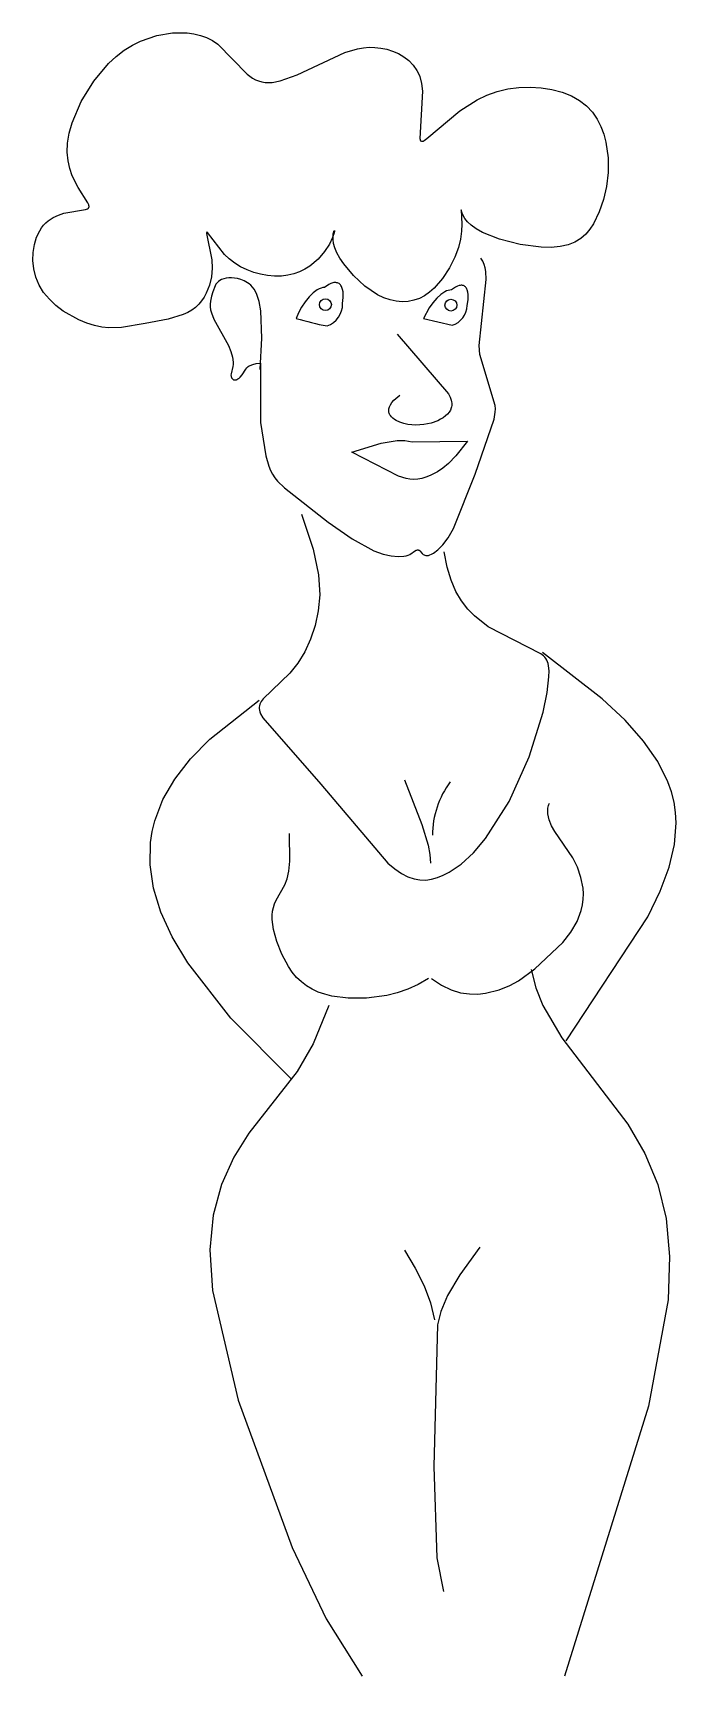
# Model space of a CAD drawing. Extents: x 0.4 to 7.1, y 0.9 to 18.
import ezdxf

# ---------------------------------------------------------------- set-up
doc = ezdxf.new("R2010")
doc.units = 0
doc.layers.add('DEFAULT', color=7, linetype='CONTINUOUS')

msp = doc.modelspace()

# ---------------------------------------------------------------- linework, layer by layer
at = {"layer": 'DEFAULT', "color": 7}
for points in [[(1.587616, 14.960347), (1.341484, 14.916112), (1.20743, 14.912964), (1.135543, 14.920836), (1.059612, 14.936797), (0.97952, 14.961884), (0.897099, 14.995903), (0.734555, 15.088734), (0.659071, 15.146544), (0.59054, 15.211281), (0.531282, 15.282446), (0.483616, 15.359537), (0.44934, 15.441763), (0.428155, 15.527177), (0.419239, 15.613542), (0.42177, 15.69862), (0.434925, 15.780174), (0.457882, 15.855968), (0.48982, 15.923762), (0.508899, 15.953961), (0.529916, 15.981322), (0.552739, 16.005645), (0.577131, 16.027058), (0.629564, 16.061988), (0.685096, 16.087774), (0.741608, 16.106083), (0.965162, 16.143609), (0.976753, 16.147074), (0.986132, 16.151071), (0.990011, 16.153301), (0.993362, 16.155705), (0.996191, 16.158294), (0.998507, 16.161083), (1.000318, 16.164084), (1.001631, 16.167311), (1.002455, 16.170777), (1.002797, 16.174496), (1.002666, 16.178481), (1.002069, 16.182744), (0.999511, 16.192162), (0.989158, 16.214933), (0.889923, 16.372914), (0.828502, 16.497088), (0.8033, 16.570537), (0.785121, 16.651531), (0.776477, 16.740046), (0.779882, 16.836061), (0.797186, 16.939147), (0.827594, 17.04725), (0.921901, 17.268666), (1.051153, 17.48063), (1.203703, 17.663462), (1.285188, 17.738336), (1.368813, 17.801741), (1.453808, 17.854409), (1.5394, 17.897074), (1.709292, 17.955329), (1.872316, 17.982372), (2.02332, 17.982918), (2.093912, 17.97336), (2.161221, 17.957075), (2.225237, 17.933933), (2.285955, 17.903803), (2.343365, 17.866556), (2.647896, 17.553913), (2.703752, 17.512414), (2.733563, 17.495712), (2.764868, 17.482228), (2.797847, 17.47235), (2.832677, 17.466468), (2.869471, 17.464845), (2.908073, 17.467237), (2.989811, 17.482586), (3.16519, 17.545168), (3.661994, 17.778665), (3.793386, 17.818095), (3.85512, 17.828788), (3.915478, 17.833519), (3.975409, 17.832329), (4.035863, 17.825258), (4.097377, 17.812279), (4.158838, 17.793094), (4.218724, 17.767339), (4.275509, 17.73465), (4.327669, 17.694662), (4.373681, 17.647011), (4.41202, 17.591332), (4.427836, 17.560368), (4.441162, 17.52726), (4.460138, 17.454965), (4.470199, 17.376743), (4.443064, 16.88499), (4.444888, 16.872752), (4.446277, 16.867828), (4.447999, 16.863687), (4.448988, 16.861908), (4.450065, 16.860321), (4.45123, 16.858925), (4.452486, 16.85772), (4.453834, 16.856704), (4.455274, 16.855875), (4.456809, 16.855233), (4.45844, 16.854776), (4.460168, 16.854504), (4.461994, 16.854414), (4.465949, 16.85478), (4.470314, 16.855864), (4.475102, 16.857657), (4.48599, 16.863333), (4.513323, 16.88278), (4.858011, 17.173137), (5.038196, 17.285923), (5.138585, 17.333698), (5.245235, 17.372236), (5.357367, 17.399399), (5.472905, 17.414984), (5.589452, 17.419265), (5.704608, 17.412522), (5.815974, 17.39503), (5.921151, 17.367067), (6.017739, 17.32891), (6.103339, 17.280837), (6.176127, 17.223339), (6.23657, 17.157771), (6.285712, 17.085704), (6.324595, 17.008708), (6.354262, 16.928353), (6.375755, 16.84621), (6.398392, 16.682838), (6.399831, 16.528776), (6.383334, 16.384697), (6.351148, 16.248894), (6.30552, 16.119663), (6.246639, 15.997254), (6.209845, 15.941007), (6.166465, 15.889737), (6.115238, 15.844697), (6.054902, 15.80714), (5.984193, 15.77832), (5.901851, 15.759491), (5.807436, 15.751489), (5.703805, 15.753494), (5.483608, 15.782572), (5.270693, 15.836824), (5.094494, 15.90635), (5.028436, 15.943744), (4.977042, 15.981224), (4.93844, 16.017531), (4.910758, 16.051407), (4.892124, 16.081594), (4.880664, 16.106833), (4.871046, 16.140408), (4.870966, 16.140611), (4.870933, 16.140666), (4.870905, 16.140689), (4.870882, 16.140681), (4.870864, 16.140642), (4.870851, 16.140573), (4.870839, 16.140182), (4.879619, 15.991961), (4.876705, 15.919248), (4.865721, 15.8384), (4.843203, 15.748322), (4.80569, 15.647918), (4.75058, 15.538087), (4.678721, 15.42771), (4.59182, 15.327662), (4.543263, 15.28491), (4.491586, 15.248818), (4.437023, 15.220544), (4.37989, 15.200432), (4.32052, 15.188625), (4.259251, 15.185268), (4.196415, 15.190501), (4.13235, 15.20447), (4.06739, 15.227315), (4.00187, 15.259181), (3.871775, 15.348028), (3.751162, 15.459562), (3.650409, 15.579818), (3.610724, 15.638852), (3.579896, 15.69483), (3.558729, 15.746205), (3.54605, 15.792225), (3.540194, 15.83234), (3.539495, 15.865996), (3.542285, 15.892643), (3.5469, 15.911728), (3.54937, 15.918262), (3.551672, 15.922699), (3.552695, 15.92411), (3.553162, 15.924609), (3.553597, 15.92497), (3.553801, 15.925098), (3.553995, 15.925191), (3.554179, 15.925249), (3.554353, 15.925271), (3.554516, 15.925258), (3.554668, 15.92521), (3.554808, 15.925125), (3.554936, 15.925005), (3.555052, 15.924849), (3.555156, 15.924657), (3.555247, 15.92443), (3.555325, 15.924167), (3.555444, 15.923538), (3.555513, 15.922771), (3.555272, 15.918373), (3.55224, 15.903646), (3.535305, 15.854401), (3.502589, 15.78625), (3.452551, 15.708178), (3.383984, 15.628926), (3.297015, 15.556288), (3.246773, 15.524808), (3.192103, 15.497814), (3.133064, 15.47625), (3.069711, 15.46106), (3.002305, 15.453001), (2.931906, 15.452084), (2.859778, 15.458136), (2.787182, 15.47098), (2.715382, 15.490441), (2.645641, 15.516346), (2.57922, 15.548517), (2.517383, 15.586781), (2.46119, 15.630593), (2.410893, 15.677934), (2.233247, 15.904961), (2.231127, 15.906792), (2.230203, 15.907416), (2.229367, 15.907848), (2.228981, 15.907994), (2.228617, 15.908093), (2.228274, 15.908146), (2.227951, 15.908153), (2.227649, 15.908114), (2.227368, 15.908031), (2.227106, 15.907903), (2.226865, 15.907731), (2.226643, 15.907515), (2.22644, 15.907255), (2.226256, 15.906952), (2.226092, 15.906607), (2.225818, 15.905789), (2.225617, 15.904804), (2.225426, 15.902349), (2.225831, 15.895575), (2.277904, 15.623048), (2.281519, 15.533902), (2.274694, 15.444871), (2.255425, 15.357383), (2.221949, 15.273202), (2.199614, 15.233299), (2.173453, 15.195427), (2.143393, 15.160015), (2.109364, 15.127492), (2.071292, 15.098287), (2.029107, 15.07283), (1.982839, 15.051363), (1.82438, 15.005155), (1.587616, 14.960347)], [(4.363154, 13.728476), (4.936114, 13.733596), (4.8176, 13.581007), (4.740012, 13.50362), (4.682673, 13.455992), (4.624056, 13.417005), (4.548279, 13.376791), (4.505955, 13.359285), (4.462911, 13.346178), (4.420533, 13.339004), (4.379034, 13.337431), (4.338335, 13.340658), (4.298355, 13.347884), (4.219328, 13.372738), (3.733921, 13.620954), (4.038946, 13.713116), (4.205127, 13.740476), (4.285969, 13.740656), (4.32512, 13.736268), (4.363154, 13.728476)]]:
    msp.add_lwpolyline(points, close=True, dxfattribs=at)
for points in [[(2.782124, 14.479178), (2.799571, 14.806651), (2.789188, 15.089432), (2.77163, 15.187747), (2.747702, 15.262471), (2.733787, 15.292188), (2.718806, 15.317449), (2.702934, 15.338734), (2.686347, 15.356525), (2.66922, 15.371302), (2.651729, 15.383545), (2.616358, 15.402352), (2.581454, 15.416203), (2.547513, 15.426001), (2.514849, 15.432058), (2.483776, 15.434689), (2.454605, 15.434207), (2.427651, 15.430926), (2.403227, 15.425159), (2.381647, 15.41722), (2.363105, 15.407377), (2.347325, 15.395723), (2.333913, 15.382304), (2.322474, 15.367165), (2.312613, 15.350353), (2.288554, 15.290348), (2.274411, 15.242864), (2.264539, 15.189991), (2.262539, 15.161707), (2.263208, 15.132285), (2.26708, 15.101795), (2.27469, 15.070305), (2.301491, 15.004732), (2.454251, 14.731383), (2.4787, 14.667389), (2.494236, 14.6086), (2.500488, 14.556872), (2.50012, 14.534168), (2.497919, 14.513508), (2.479717, 14.434368), (2.4787, 14.422071), (2.478974, 14.416223), (2.479775, 14.410591), (2.481076, 14.40521), (2.482847, 14.40011), (2.485059, 14.395324), (2.487683, 14.390884), (2.49069, 14.386821), (2.49405, 14.383167), (2.497736, 14.379955), (2.501718, 14.377216), (2.505966, 14.374983), (2.510453, 14.373287), (2.515148, 14.372159), (2.520024, 14.371633), (2.52505, 14.37174), (2.530198, 14.372512), (2.535441, 14.37397), (2.540761, 14.37609), (2.551567, 14.382176), (2.56249, 14.390493), (2.573401, 14.400761), (2.594678, 14.426036), (2.632066, 14.48452), (2.643626, 14.498521), (2.6507, 14.505242), (2.658873, 14.511705), (2.66832, 14.517858), (2.679216, 14.523647), (2.706064, 14.533921), (2.740824, 14.542101), (2.784905, 14.547761), (2.786695, 13.929374), (2.839303, 13.582393), (2.871954, 13.474045), (2.890472, 13.430208), (2.911427, 13.391119), (2.93555, 13.35517), (2.963571, 13.320753), (3.034232, 13.250082), (3.487767, 12.891108), (3.737114, 12.719587), (3.962094, 12.595865), (4.059843, 12.560219), (4.145652, 12.540913), (4.218304, 12.534776), (4.27658, 12.538637), (4.300042, 12.543329), (4.320032, 12.549347), (4.336977, 12.55631), (4.398494, 12.596667), (4.405578, 12.600092), (4.412205, 12.602297), (4.41839, 12.603343), (4.421322, 12.603451), (4.424149, 12.603292), (4.426874, 12.602875), (4.429497, 12.602205), (4.432022, 12.601292), (4.434449, 12.600142), (4.43902, 12.597165), (4.443254, 12.593352), (4.465336, 12.567352), (4.471214, 12.561939), (4.478006, 12.556846), (4.485887, 12.552283), (4.495001, 12.548635), (4.505487, 12.546329), (4.517479, 12.54579), (4.531117, 12.547447), (4.546536, 12.551724), (4.563874, 12.559051), (4.583268, 12.569852), (4.628203, 12.603506), (4.679595, 12.655694), (4.73513, 12.729342), (4.792491, 12.827377), (5.01601, 13.391851), (5.215325, 13.962381), (5.226208, 14.035988), (5.227112, 14.07107), (5.224909, 14.106182), (5.067362, 14.636616), (5.057107, 14.729712), (5.131708, 15.416771), (5.127769, 15.499849), (5.120881, 15.538309), (5.110185, 15.574635), (5.095286, 15.608766), (5.075788, 15.640642)], [(4.207285, 14.848253), (4.738739, 14.228292), (4.757196, 14.192499), (4.768894, 14.160511), (4.772391, 14.145762), (4.774417, 14.131744), (4.775046, 14.118384), (4.77435, 14.105611), (4.772402, 14.09335), (4.769276, 14.081528), (4.759782, 14.05891), (4.746383, 14.037295), (4.729327, 14.01671), (4.708794, 13.997304), (4.684964, 13.979229), (4.658017, 13.962634), (4.628132, 13.947669), (4.560269, 13.923228), (4.483233, 13.907302), (4.400563, 13.902055), (4.316213, 13.909848), (4.274646, 13.919373), (4.234142, 13.933042), (4.195637, 13.951125), (4.177948, 13.961873), (4.161823, 13.973782), (4.147654, 13.986869), (4.135832, 14.00115), (4.130924, 14.008744), (4.126749, 14.016643), (4.123357, 14.024848), (4.120797, 14.033363), (4.119117, 14.042189), (4.118367, 14.051329), (4.118595, 14.060784), (4.11985, 14.070556), (4.122182, 14.080648), (4.125639, 14.091062), (4.136124, 14.112864), (4.151698, 14.135979), (4.172751, 14.160422), (4.232863, 14.213365)], [(3.212914, 12.975004), (3.331467, 12.612842), (3.388866, 12.342972), (3.401204, 12.137852), (3.384574, 11.969938), (3.352335, 11.816467), (3.306898, 11.673787), (3.247944, 11.543026), (3.175149, 11.425312), (3.089802, 11.321423), (2.814247, 11.055285), (2.792883, 11.026722), (2.784872, 11.012521), (2.778761, 10.998159), (2.774642, 10.983475), (2.772606, 10.968308), (2.772741, 10.952496), (2.77514, 10.935879), (2.779893, 10.918296), (2.787089, 10.899585), (2.809177, 10.858137), (3.41204, 10.167691), (4.108981, 9.346457), (4.182647, 9.284432), (4.25221, 9.236823), (4.318393, 9.202583), (4.381921, 9.180664), (4.443517, 9.17002), (4.503907, 9.169604), (4.563814, 9.178369), (4.623962, 9.195267), (4.684928, 9.219455), (4.746699, 9.25089), (4.872011, 9.336149), (4.99861, 9.452332), (5.12521, 9.60073), (5.369826, 9.987724), (5.578393, 10.449453), (5.722588, 10.917195), (5.764752, 11.120625), (5.784385, 11.284431), (5.785203, 11.34755), (5.779987, 11.398951), (5.77514, 11.420823), (5.768815, 11.440446), (5.761022, 11.458045), (5.75177, 11.473847), (5.74107, 11.488079), (5.728931, 11.500967), (5.700379, 11.523618), (5.152675, 11.805004), (5.010358, 11.917188), (4.941513, 11.98829), (4.876732, 12.072377), (4.817904, 12.171686), (4.766923, 12.288451), (4.725677, 12.424906), (4.696059, 12.583286)], [(5.963007, 7.495102), (6.810795, 8.787515), (6.93961, 9.053539), (7.032639, 9.302772), (7.088613, 9.538234), (7.106265, 9.762945), (7.100324, 9.872212), (7.084328, 9.979924), (7.058118, 10.086458), (7.021535, 10.192192), (6.916617, 10.402768), (6.768309, 10.614674), (6.575342, 10.830928), (6.336449, 11.054552), (5.715817, 11.535985)], [(3.099714, 7.103384), (2.477231, 7.731752), (2.028554, 8.307209), (1.868185, 8.577285), (1.74982, 8.836761), (1.672975, 9.086513), (1.637168, 9.327416), (1.641916, 9.560346), (1.659346, 9.674095), (1.686735, 9.786179), (1.771144, 10.00579), (1.894659, 10.220057), (2.056797, 10.429853), (2.257076, 10.636056), (2.770126, 11.041183)], [(4.284074, 10.21236), (4.464318, 9.748483), (4.527403, 9.53394), (4.545427, 9.436091), (4.551864, 9.346457)], [(4.563852, 8.146054), (4.668241, 8.075582), (4.769074, 8.027113), (4.865737, 7.997607), (4.957616, 7.984028), (5.0441, 7.983338), (5.124574, 7.992498), (5.26504, 8.028217), (5.376809, 8.071383), (5.468463, 8.120196), (5.636566, 8.245561), (5.929436, 8.520268), (6.013323, 8.627876), (6.077097, 8.739576), (6.119287, 8.85373), (6.132287, 8.911268), (6.13989, 8.968867), (6.142098, 9.026343), (6.138909, 9.083512), (6.117324, 9.195867), (6.080041, 9.30282), (6.032946, 9.400936), (5.845426, 9.676052), (5.811863, 9.732925), (5.787211, 9.794053), (5.778887, 9.825445), (5.773598, 9.856653), (5.77162, 9.887125), (5.77323, 9.916308), (5.778703, 9.94365), (5.782975, 9.956458), (5.788315, 9.968599)], [(4.532456, 8.146054), (4.425225, 8.082502), (4.316278, 8.032391), (4.20684, 7.994431), (4.098138, 7.967335), (3.887847, 7.940576), (3.695216, 7.941804), (3.527932, 7.962834), (3.453672, 7.980745), (3.385176, 8.003995), (3.322076, 8.032892), (3.264005, 8.067742), (3.210594, 8.108852), (3.161476, 8.156529), (3.116364, 8.210772), (3.075299, 8.270356), (3.005802, 8.399404), (2.953965, 8.531397), (2.920769, 8.654062), (2.906788, 8.75807), (2.906696, 8.80366), (2.910958, 8.845875), (2.91939, 8.885389), (2.931807, 8.922878), (2.948027, 8.959016), (3.039518, 9.120418), (3.061399, 9.183019), (3.079111, 9.263295), (3.090752, 9.365666), (3.088217, 9.654367)], [(5.599936, 8.240324), (5.648487, 8.046358), (5.720494, 7.864023), (5.916845, 7.527738), (6.605319, 6.629272), (6.780902, 6.325801), (6.914787, 6.0022), (7.002313, 5.647912), (7.039187, 5.252135), (7.02259, 4.803086), (6.819167, 3.697056), (5.945298, 0.8873)], [(3.496372, 7.863246), (3.331458, 7.463705), (3.166054, 7.176846), (2.664447, 6.535575), (2.509345, 6.285868), (2.380733, 6.003264), (2.29284, 5.684572), (2.258663, 5.323042), (2.286299, 4.897683), (2.554477, 3.757284), (3.115689, 2.224094), (3.468409, 1.484504), (3.841733, 0.8873)], [(4.281284, 5.317968), (4.395096, 5.131393), (4.485361, 4.948746), (4.552079, 4.770027), (4.595249, 4.595235)], [(5.066196, 5.349391), (4.856232, 5.062819), (4.728684, 4.84793), (4.660004, 4.68214), (4.626645, 4.542863), (4.5874, 3.068592), (4.619409, 2.116691), (4.689438, 1.767149)]]:
    msp.add_lwpolyline(points, dxfattribs=at)
for points in [[(3.63944, 15.165697), (3.646372, 15.229559), (3.646579, 15.259588), (3.64434, 15.287575), (3.639518, 15.312937), (3.632046, 15.335123), (3.627317, 15.344871), (3.621938, 15.353651), (3.615923, 15.361417), (3.609292, 15.368133), (3.602072, 15.37377), (3.594291, 15.378306), (3.585985, 15.381731), (3.577193, 15.384042), (3.567954, 15.385245), (3.558315, 15.385354), (3.54832, 15.384394), (3.538017, 15.382394), (3.51668, 15.375432), (3.494686, 15.364833), (3.45015, 15.334507), (3.433598, 15.332326), (3.415658, 15.32744), (3.396463, 15.319657), (3.376202, 15.308852), (3.333506, 15.278093), (3.290002, 15.235967), (3.248435, 15.184795), (3.211309, 15.128012), (3.180412, 15.069444), (3.156586, 15.012553, 0.033963), (3.478051, 14.935183, 0.327018), (3.63944, 15.165697)], [(4.933716, 15.145217), (4.942767, 15.206457), (4.943463, 15.262165), (4.940212, 15.286552), (4.934427, 15.307914), (4.930579, 15.317313), (4.926101, 15.325787), (4.921003, 15.333295), (4.915304, 15.3398), (4.909024, 15.345274), (4.902191, 15.349697), (4.894834, 15.353057), (4.886989, 15.355353), (4.878692, 15.356588), (4.869985, 15.356778), (4.86091, 15.355945), (4.851512, 15.354115), (4.831925, 15.347619), (4.811585, 15.337639), (4.770013, 15.30892), (4.754799, 15.307721), (4.738143, 15.303972), (4.720153, 15.29748), (4.700996, 15.288112), (4.660098, 15.260611), (4.617718, 15.222116), (4.576507, 15.174728), (4.538971, 15.121644), (4.481556, 15.012553), (4.777434, 14.94029, 0.319105), (4.933716, 15.145217)]]:
    msp.add_lwpolyline(points, format="xyb", close=True, dxfattribs=at)
for centre, radius in [((3.46039, 15.155457), 0.061602), ((4.764897, 15.150337), 0.061389)]:
    msp.add_circle(centre, radius, dxfattribs=at)
msp.add_arc((5.522117, 9.628008), 0.94968, 143.586675, 179.57263, dxfattribs=at)

doc.saveas('drawing.dxf')
